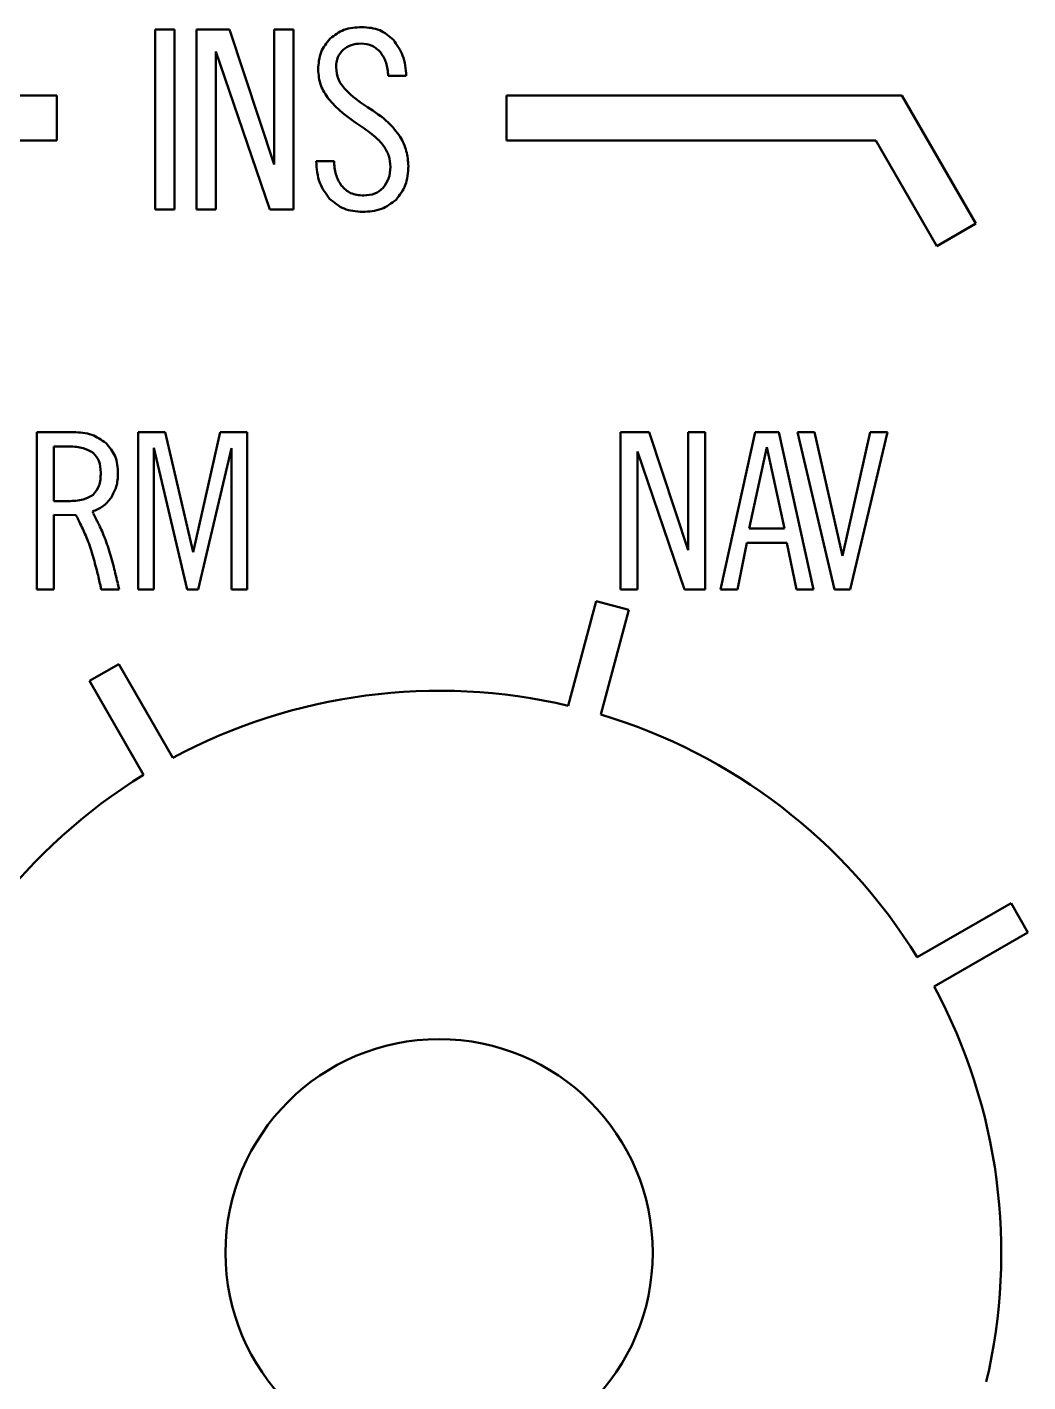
# Model space of a CAD drawing. Header units: millimetres. Extents: x 166 to 310, y 114 to 207.
# Drawn here: x 195.87 to 218.12, y 133.6 to 163.73 of the extents above; entities that cross this region are included whole.
import ezdxf

# ---------------------------------------------------------------- set-up
doc = ezdxf.new("R2010")
doc.units = ezdxf.units.MM
doc.header["$LTSCALE"] = 0.75
doc.layers.add('Visible', color=7, linetype='Continuous', lineweight=50)

msp = doc.modelspace()

# ---------------------------------------------------------------- linework, layer by layer
at = {"layer": 'Visible', "extrusion": (-1e-16, -1, 0)}
for p, q in [((198.717, 163.672), (199.149, 163.672)), ((198.717, 159.672), (198.717, 163.672)), ((199.149, 163.672), (199.149, 159.672)), ((199.636, 159.672), (199.636, 163.672)), ((199.636, 163.672), (200.368, 163.672)), ((200.368, 163.672), (201.359, 160.674)), ((201.359, 163.672), (201.792, 163.672)), ((201.359, 160.674), (201.359, 163.672)), ((201.792, 163.672), (201.792, 159.672)), ((201.265, 159.672), (200.069, 163.184)), ((200.069, 163.184), (200.069, 159.672)), ((204.301, 162.641), (203.897, 162.641)), ((187.743, 162.205), (196.531, 162.205)), ((196.531, 162.205), (196.531, 161.205)), ((206.531, 161.205), (206.531, 162.205)), ((206.531, 162.205), (215.32, 162.205)), ((215.32, 162.205), (216.964, 159.357)), ((196.531, 161.205), (188.32, 161.205)), ((214.743, 161.205), (206.531, 161.205)), ((216.098, 158.857), (214.743, 161.205)), ((202.296, 160.746), (202.695, 160.746)), ((199.149, 159.672), (198.717, 159.672)), ((200.069, 159.672), (199.636, 159.672)), ((201.792, 159.672), (201.265, 159.672)), ((216.964, 159.357), (216.098, 158.857)), ((196.082, 151.219), (196.082, 154.719)), ((196.082, 154.719), (196.901, 154.719)), ((198.341, 151.219), (198.341, 154.719)), ((198.341, 154.719), (198.942, 154.719)), ((198.942, 154.719), (199.558, 152.052)), ((199.558, 152.052), (200.159, 154.719)), ((200.159, 154.719), (200.76, 154.719)), ((200.76, 154.719), (200.76, 151.219)), ((209.062, 151.219), (209.062, 154.719)), ((209.062, 154.719), (209.702, 154.719)), ((209.702, 154.719), (210.57, 152.096)), ((210.57, 154.719), (210.948, 154.719)), ((210.57, 152.096), (210.57, 154.719)), ((210.948, 154.719), (210.948, 151.219)), ((211.287, 151.219), (212.058, 154.719)), ((212.058, 154.719), (212.581, 154.719)), ((212.581, 154.719), (213.357, 151.219)), ((213.822, 151.219), (212.998, 154.719)), ((212.998, 154.719), (213.376, 154.719)), ((213.376, 154.719), (213.997, 151.97)), ((213.997, 151.97), (214.617, 154.719)), ((215, 154.719), (214.171, 151.219)), ((214.617, 154.719), (215, 154.719)), ((196.46, 154.399), (196.46, 153.187)), ((196.809, 154.399), (196.46, 154.399)), ((199.427, 151.219), (198.69, 154.37)), ((198.69, 154.37), (198.69, 151.219)), ((200.411, 154.365), (199.674, 151.219)), ((200.411, 151.219), (200.411, 154.365)), ((210.487, 151.219), (209.44, 154.292)), ((209.44, 154.292), (209.44, 151.219)), ((212.32, 154.384), (211.927, 152.576)), ((212.712, 152.576), (212.32, 154.384)), ((196.46, 153.187), (196.79, 153.187)), ((196.955, 152.876), (196.46, 152.881)), ((196.46, 152.881), (196.46, 151.219)), ((196.979, 152.83), (196.955, 152.876)), ((197.323, 152.954), (197.347, 152.906)), ((211.927, 152.576), (212.712, 152.576)), ((211.874, 152.256), (211.665, 151.219)), ((212.766, 152.256), (211.874, 152.256)), ((212.974, 151.219), (212.766, 152.256)), ((197.517, 151.219), (197.49, 151.342)), ((197.885, 151.349), (197.914, 151.219)), ((196.46, 151.219), (196.082, 151.219)), ((197.914, 151.219), (197.517, 151.219)), ((198.69, 151.219), (198.341, 151.219)), ((199.674, 151.219), (199.427, 151.219)), ((200.76, 151.219), (200.411, 151.219)), ((207.903, 148.634), (208.526, 150.958)), ((208.526, 150.958), (209.25, 150.764)), ((209.44, 151.219), (209.062, 151.219)), ((210.948, 151.219), (210.487, 151.219)), ((211.665, 151.219), (211.287, 151.219)), ((213.357, 151.219), (212.974, 151.219)), ((214.171, 151.219), (213.822, 151.219)), ((209.25, 150.764), (208.627, 148.44)), ((197.257, 149.185), (197.906, 149.56)), ((197.906, 149.56), (199.109, 147.476)), ((198.46, 147.101), (197.257, 149.185)), ((215.664, 143.04), (217.748, 144.243)), ((217.748, 144.243), (218.123, 143.594)), ((218.123, 143.594), (216.039, 142.391))]:
    msp.add_line(p, q, dxfattribs=at)
at = {"layer": 'Visible'}
msp.add_circle((205.031, 136.469), 4.75, dxfattribs=at)
for centre, radius, start, end in [((204.823, 164.084), 2.979, 221.0984, 238.0901), ((204.775, 164.131), 2.559, 224.5089, 238.4898), ((201.486, 158.831), 3.244, 49.78, 57.0938), ((202.68, 160.225), 1.409, 37.5738, 50.2645), ((194.664, 151.627), 2.609, 24.6826, 27.4677), ((188.598, 148.546), 9.776, 25.7079, 26.483), ((205.933, 156.856), 9.814, 204.9491, 205.9049), ((193.942, 151.027), 3.518, 23.331, 25.9808), ((195.305, 151.566), 2.423, 22.004, 26.0845), ((193.384, 150.761), 4.506, 17.0458, 22.3514), ((193.832, 151.008), 3.627, 16.5723, 22.9214), ((189.259, 149.595), 8.413, 14.1363, 16.9119), ((190.089, 149.701), 7.966, 14.3242, 17.3874), ((187.702, 149.193), 10.021, 12.3865, 14.1951), ((186.526, 148.787), 11.644, 12.7126, 14.3441)]:
    msp.add_arc(centre, radius, start, end, dxfattribs=at)
at = {"layer": 'Visible', "extrusion": (0, 0, -1)}
for start, end in [(61.7184, 103.2809), (106.7191, 148.2809), (16.7191, 58.2809), (151.7191, 193.2809)]:
    msp.add_arc((-205.031, 136.468), 12.5, start, end, dxfattribs=at)
at = {"layer": 'Visible'}
for points, knots in [([(202.608, 163.472), (202.706, 163.546), (202.914, 163.704), (203.176, 163.719), (203.315, 163.727)], [-0.07670466, -0.07670466, -0.07670466, -0.07670466, -0.04062138, 0, 0, 0, 0]), ([(203.315, 163.727), (203.452, 163.717), (203.716, 163.698), (203.916, 163.527), (204.013, 163.444)], [-0.07707962, -0.07707962, -0.07707962, -0.07707962, -0.03711522, 0, 0, 0, 0]), ([(202.34, 162.785), (202.349, 162.919), (202.368, 163.176), (202.53, 163.376), (202.608, 163.472)], [-0.07534739, -0.07534739, -0.07534739, -0.07534739, -0.03626538, 0, 0, 0, 0]), ([(203.298, 163.361), (203.221, 163.357), (203.073, 163.348), (202.952, 163.263), (202.894, 163.223)], [-0.04350745, -0.04350745, -0.04350745, -0.04350745, -0.0206673, 0, 0, 0, 0]), ([(203.731, 163.162), (203.672, 163.22), (203.552, 163.338), (203.384, 163.354), (203.298, 163.361)], [-0.04893502, -0.04893502, -0.04893502, -0.04893502, -0.02488147, 0, 0, 0, 0]), ([(204.013, 163.444), (204.092, 163.332), (204.26, 163.09), (204.287, 162.797), (204.301, 162.641)], [-0.0866438, -0.0866438, -0.0866438, -0.0866438, -0.04604697, 0, 0, 0, 0]), ([(202.894, 163.223), (202.849, 163.17), (202.753, 163.059), (202.744, 162.912), (202.739, 162.835)], [-0.04278535, -0.04278535, -0.04278535, -0.04278535, -0.02249743, 0, 0, 0, 0]), ([(203.897, 162.641), (203.89, 162.741), (203.878, 162.929), (203.778, 163.087), (203.731, 163.162)], [-0.05544422, -0.05544422, -0.05544422, -0.05544422, -0.0260226, 0, 0, 0, 0]), ([(202.578, 162.126), (202.509, 162.225), (202.37, 162.424), (202.35, 162.665), (202.34, 162.785)], [-0.07122603, -0.07122603, -0.07122603, -0.07122603, -0.03554409, 0, 0, 0, 0]), ([(202.739, 162.835), (202.748, 162.742), (202.766, 162.554), (202.888, 162.409), (202.949, 162.336)], [-0.05527171, -0.05527171, -0.05527171, -0.05527171, -0.0278913, 0, 0, 0, 0]), ([(203.437, 161.949), (203.6, 161.843), (203.879, 161.661), (204.083, 161.399), (204.168, 161.289)], [-0.09905915, -0.09905915, -0.09905915, -0.09905915, -0.04135812, 0, 0, 0, 0]), ([(204.168, 161.289), (204.22, 161.185), (204.322, 160.979), (204.338, 160.749), (204.346, 160.636)], [-0.06832926, -0.06832926, -0.06832926, -0.06832926, -0.03380978, 0, 0, 0, 0]), ([(203.947, 160.619), (203.94, 160.702), (203.928, 160.869), (203.841, 161.013), (203.797, 161.084)], [-0.04950059, -0.04950059, -0.04950059, -0.04950059, -0.02483867, 0, 0, 0, 0]), ([(202.595, 159.91), (202.512, 160.023), (202.33, 160.271), (202.308, 160.579), (202.296, 160.746)], [-0.09045056, -0.09045056, -0.09045056, -0.09045056, -0.04904707, 0, 0, 0, 0]), ([(202.695, 160.746), (202.7, 160.646), (202.711, 160.452), (202.808, 160.285), (202.855, 160.203)], [-0.05732637, -0.05732637, -0.05732637, -0.05732637, -0.02769006, 0, 0, 0, 0]), ([(203.786, 160.154), (203.833, 160.22), (203.932, 160.359), (203.941, 160.529), (203.947, 160.619)], [-0.05012476, -0.05012476, -0.05012476, -0.05012476, -0.02634674, 0, 0, 0, 0]), ([(204.346, 160.636), (204.337, 160.488), (204.321, 160.211), (204.152, 159.991), (204.072, 159.888)], [-0.0813079, -0.0813079, -0.0813079, -0.0813079, -0.0382407, 0, 0, 0, 0]), ([(202.855, 160.203), (202.92, 160.139), (203.058, 160.002), (203.252, 159.989), (203.354, 159.982)], [-0.05621463, -0.05621463, -0.05621463, -0.05621463, -0.02960881, 0, 0, 0, 0]), ([(203.354, 159.982), (203.44, 159.987), (203.603, 159.998), (203.727, 160.104), (203.786, 160.154)], [-0.04761625, -0.04761625, -0.04761625, -0.04761625, -0.02259149, 0, 0, 0, 0]), ([(203.326, 159.616), (203.184, 159.627), (202.908, 159.647), (202.697, 159.824), (202.595, 159.91)], [-0.08060445, -0.08060445, -0.08060445, -0.08060445, -0.03895517, 0, 0, 0, 0]), ([(204.072, 159.888), (203.968, 159.809), (203.749, 159.641), (203.472, 159.625), (203.326, 159.616)], [-0.08099405, -0.08099405, -0.08099405, -0.08099405, -0.04273415, 0, 0, 0, 0]), ([(196.901, 154.719), (197.041, 154.711), (197.305, 154.697), (197.522, 154.547), (197.624, 154.476)], [-0.07753131, -0.07753131, -0.07753131, -0.07753131, -0.03648255, 0, 0, 0, 0]), ([(197.338, 154.258), (197.265, 154.299), (197.102, 154.391), (196.914, 154.396), (196.809, 154.399)], [-0.05541881, -0.05541881, -0.05541881, -0.05541881, -0.03086211, 0, 0, 0, 0]), ([(197.624, 154.476), (197.701, 154.383), (197.864, 154.189), (197.881, 153.935), (197.89, 153.802)], [-0.07414927, -0.07414927, -0.07414927, -0.07414927, -0.03875275, 0, 0, 0, 0]), ([(197.507, 153.817), (197.503, 153.908), (197.495, 154.075), (197.387, 154.201), (197.338, 154.258)], [-0.04848981, -0.04848981, -0.04848981, -0.04848981, -0.02209071, 0, 0, 0, 0]), ([(197.338, 153.327), (197.387, 153.39), (197.499, 153.532), (197.504, 153.715), (197.507, 153.817)], [-0.05304791, -0.05304791, -0.05304791, -0.05304791, -0.02975335, 0, 0, 0, 0]), ([(197.89, 153.802), (197.885, 153.702), (197.874, 153.509), (197.78, 153.341), (197.735, 153.259)], [-0.05712675, -0.05712675, -0.05712675, -0.05712675, -0.02754322, 0, 0, 0, 0]), ([(196.79, 153.187), (196.901, 153.188), (197.096, 153.191), (197.265, 153.287), (197.338, 153.327)], [-0.05734601, -0.05734601, -0.05734601, -0.05734601, -0.02455671, 0, 0, 0, 0]), ([(197.735, 153.259), (197.679, 153.19), (197.567, 153.053), (197.404, 152.987), (197.323, 152.954)], [-0.05203495, -0.05203495, -0.05203495, -0.05203495, -0.02563586, 0, 0, 0, 0]), ([(197.405, 152.787), (197.417, 152.762), (197.442, 152.71), (197.467, 152.659), (197.481, 152.632)], [-0.01723642, -0.01723642, -0.01723642, -0.01723642, -0.00902464, 0, 0, 0, 0])]:
    msp.add_open_spline(points, degree=3, knots=knots, dxfattribs=at)

doc.saveas('drawing.dxf')
